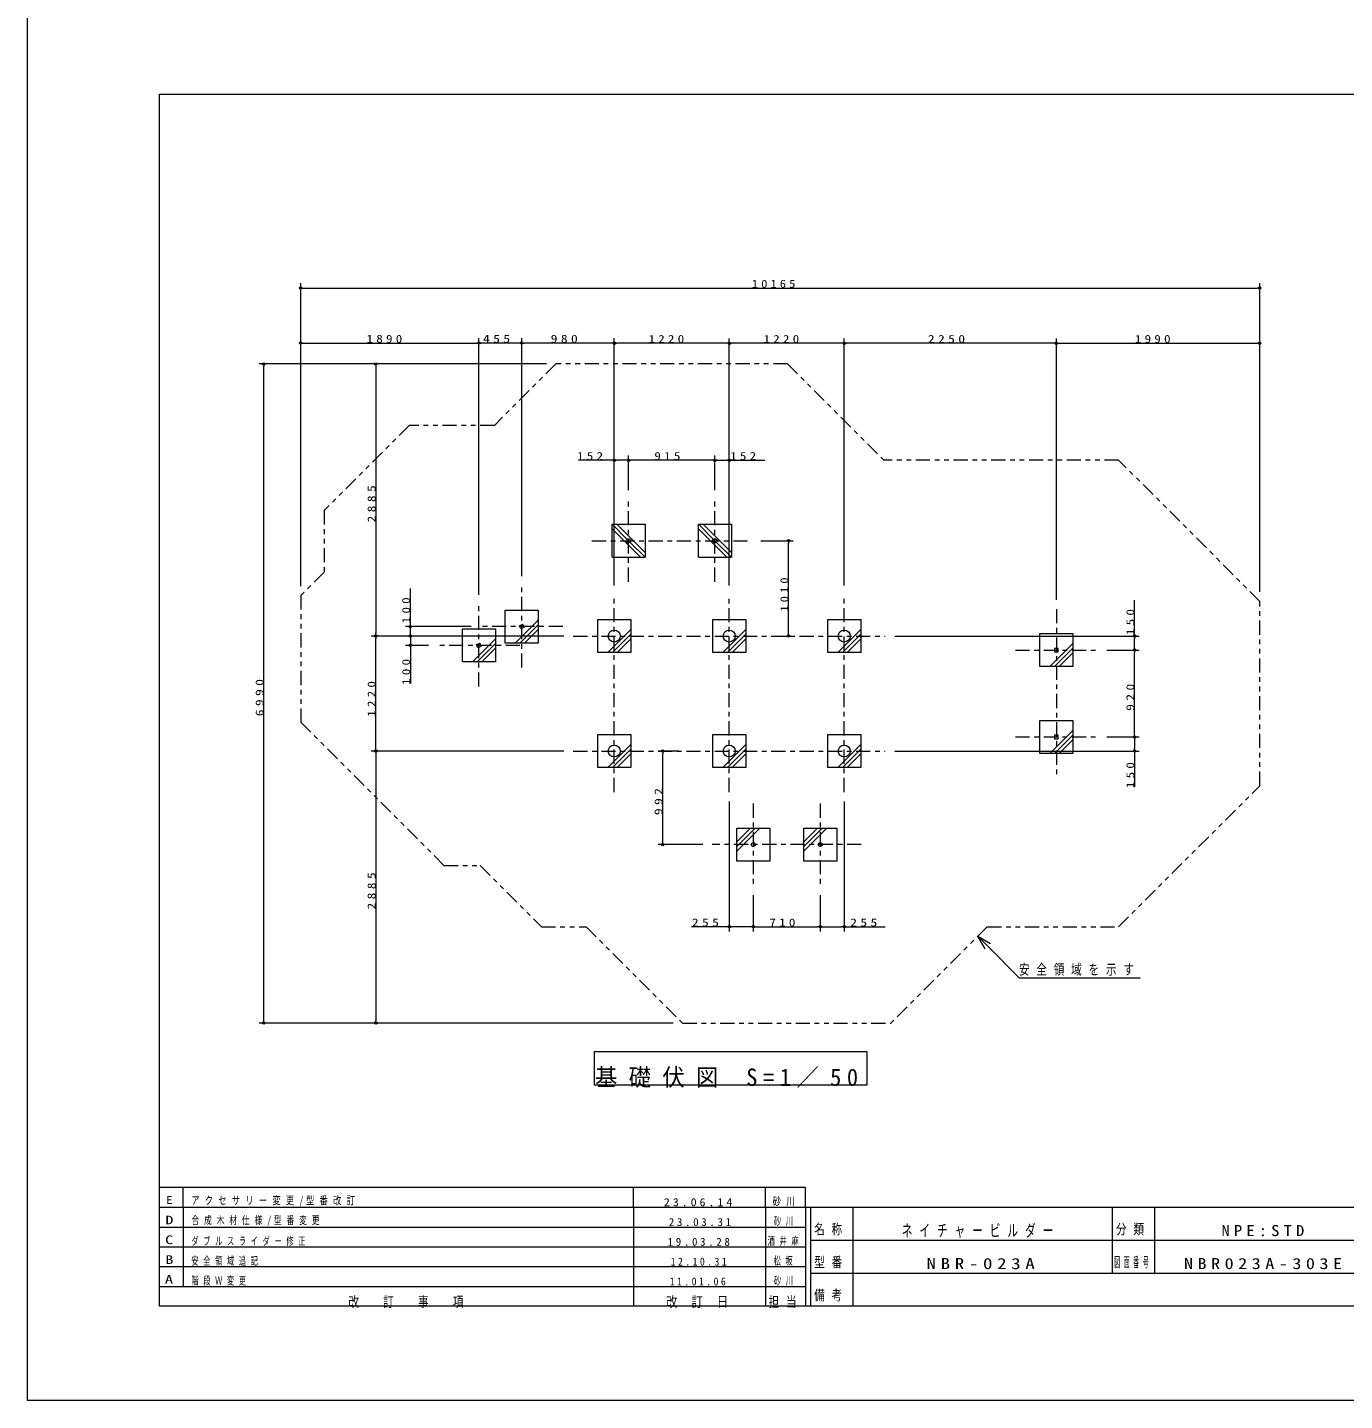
# Model space of a CAD drawing. Units: millimetres on the paper. Extents: x 0 to 420, y -594 to 297.
# Drawn here: x 0 to 279.3, y -594 to -302.8 of the extents above; entities that cross this region are included whole.
import ezdxf
from ezdxf.enums import TextEntityAlignment as Align

# ---------------------------------------------------------------- set-up
doc = ezdxf.new("R2010")
doc.units = ezdxf.units.MM
doc.linetypes.add('USER2', pattern=[6, 3, -1, 1, -1])
doc.linetypes.add('USER3', pattern=[8, 3, -1, 1, -1, 1, -1])
for name, color, linetype, lineweight in [('0_2', 7, 'Continuous', 13), ('2D_DIMENSION', 7, 'Continuous', 13), ('2D_OUTLINE', 7, 'USER3', 13), ('AM_5', 7, 'Continuous', 13), ('FMT', 7, 'Continuous', 13), ('FMT-TXT', 7, 'Continuous', 13), ('FOOTING', 7, 'Continuous', 13), ('FOOTING_C', 7, 'USER2', 13), ('FOOTING_H', 7, 'Continuous', 13), ('TEXT', 7, 'Continuous', 13)]:
    doc.layers.add(name, color=color, linetype=linetype, lineweight=lineweight)
doc.styles.add('ＭＳ ゴシック', font='')
doc.styles.get('ＭＳ ゴシック').set_extended_font_data('MS Gothic')

msp = doc.modelspace()

# ---------------------------------------------------------------- linework, layer by layer
at = {"layer": '0_2'}
for p, q in [((57.947, -358.084), (58.447, -358.084)), ((261.281, -358.084), (260.781, -358.084)), ((57.947, -369.758), (58.447, -369.758)), ((95.713, -369.758), (95.213, -369.758)), ((95.713, -369.744), (96.213, -369.744)), ((104.813, -369.744), (104.313, -369.744)), ((104.813, -369.744), (105.313, -369.744)), ((124.413, -369.744), (123.913, -369.744)), ((218.181, -369.781), (218.681, -369.781)), ((261.281, -369.781), (260.781, -369.781)), ((124.413, -369.794), (124.913, -369.794)), ((148.797, -369.794), (148.297, -369.794)), ((148.797, -369.794), (149.297, -369.794)), ((173.181, -369.794), (172.681, -369.794)), ((173.181, -369.794), (173.681, -369.794)), ((218.181, -369.794), (217.681, -369.794)), ((50.115, -374.179), (50.115, -374.679)), ((73.865, -374.179), (73.865, -374.679)), ((124.413, -394.612), (124.913, -394.612)), ((127.447, -394.612), (126.947, -394.612)), ((127.447, -394.612), (127.947, -394.612)), ((145.747, -394.612), (145.247, -394.612)), ((145.747, -394.612), (146.247, -394.612)), ((148.797, -394.612), (148.297, -394.612)), ((161.368, -411.679), (161.368, -412.179)), ((81.187, -429.879), (81.187, -429.379)), ((73.862, -431.879), (73.862, -432.379)), ((73.865, -431.879), (73.865, -431.379)), ((81.187, -431.879), (81.187, -431.379)), ((81.187, -431.879), (81.187, -432.379)), ((161.368, -431.879), (161.368, -431.379)), ((234.739, -431.879), (234.739, -432.379)), ((81.187, -433.879), (81.187, -434.379)), ((234.739, -434.871), (234.739, -434.371)), ((234.739, -434.871), (234.739, -435.371)), ((234.739, -453.271), (234.739, -452.771)), ((234.739, -453.271), (234.739, -453.771)), ((73.862, -456.263), (73.862, -455.763)), ((73.866, -456.263), (73.866, -456.763)), ((134.707, -456.263), (134.707, -456.763)), ((234.739, -456.263), (234.739, -455.763)), ((134.707, -476.103), (134.707, -475.603)), ((148.797, -493.53), (149.297, -493.53)), ((153.889, -493.53), (153.389, -493.53)), ((153.889, -493.53), (154.389, -493.53)), ((168.089, -493.53), (167.589, -493.53)), ((168.089, -493.53), (168.589, -493.53)), ((173.181, -493.53), (172.681, -493.53)), ((50.115, -513.963), (50.115, -513.463)), ((73.866, -513.963), (73.866, -513.463)), ((120.182, -520.035), (120.182, -527.035)), ((178.039, -520.035), (120.182, -520.035)), ((178.039, -527.035), (178.039, -520.035)), ((120.182, -527.035), (178.039, -527.035))]:
    msp.add_line(p, q, dxfattribs=at)
msp.add_lwpolyline([(0, -297), (420, -297), (420, -594), (0, -594)], close=True, dxfattribs=at)
for centre in [(57.947, -358.084), (261.281, -358.084), (57.947, -369.758), (95.713, -369.744), (95.713, -369.758), (104.813, -369.744), (104.813, -369.744), (124.413, -369.744), (124.413, -369.794), (148.797, -369.794), (148.797, -369.794), (173.181, -369.794), (173.181, -369.794), (218.181, -369.781), (218.181, -369.794), (261.281, -369.781), (50.115, -374.179), (73.865, -374.179), (124.413, -394.612), (127.447, -394.612), (127.447, -394.612), (145.747, -394.612), (145.747, -394.612), (148.797, -394.612), (161.368, -411.679), (81.187, -429.879), (73.862, -431.879), (73.865, -431.879), (81.187, -431.879), (81.187, -431.879), (81.187, -433.879), (161.368, -431.879), (234.739, -431.879), (234.739, -434.871), (234.739, -434.871), (234.739, -453.271), (234.739, -453.271), (73.862, -456.263), (73.866, -456.263), (134.707, -456.263), (234.739, -456.263), (134.707, -476.103), (148.797, -493.53), (153.889, -493.53), (153.889, -493.53), (168.089, -493.53), (168.089, -493.53), (173.181, -493.53), (50.115, -513.963), (73.866, -513.963)]:
    msp.add_circle(centre, 0.25, dxfattribs=at)
at = {"layer": '2D_DIMENSION'}
for p, q in [((57.947, -421.278), (57.947, -357.084)), ((58.447, -358.084), (260.781, -358.084)), ((261.281, -422.526), (261.281, -357.084)), ((57.947, -421.278), (57.947, -368.758)), ((58.447, -369.758), (95.213, -369.758)), ((95.713, -423.179), (95.713, -368.744)), ((95.713, -423.179), (95.713, -368.758)), ((104.313, -369.744), (96.213, -369.744)), ((104.813, -419.179), (104.813, -368.744)), ((104.813, -419.179), (104.813, -368.744)), ((123.913, -369.744), (105.313, -369.744)), ((124.413, -421.179), (124.413, -368.744)), ((124.413, -421.179), (124.413, -368.794)), ((148.797, -421.179), (148.797, -368.794)), ((148.797, -421.179), (148.797, -368.794)), ((173.181, -421.179), (173.181, -368.794)), ((173.181, -421.179), (173.181, -368.794)), ((218.181, -424.171), (218.181, -368.781)), ((218.181, -424.171), (218.181, -368.794)), ((218.681, -369.781), (260.781, -369.781)), ((261.281, -422.526), (261.281, -368.781)), ((148.297, -369.794), (124.913, -369.794)), ((172.681, -369.794), (149.297, -369.794)), ((217.681, -369.794), (173.681, -369.794)), ((110.035, -374.179), (49.115, -374.179)), ((50.115, -513.463), (50.115, -374.679)), ((110.035, -374.179), (72.865, -374.179)), ((73.865, -374.679), (73.865, -431.379)), ((124.413, -394.612), (116.837, -394.612)), ((124.413, -421.179), (124.413, -393.612)), ((126.947, -394.612), (124.913, -394.612)), ((127.447, -400.979), (127.447, -393.612)), ((127.447, -400.979), (127.447, -393.612)), ((145.247, -394.612), (127.947, -394.612)), ((145.747, -400.979), (145.747, -393.612)), ((145.747, -400.979), (145.747, -393.612)), ((146.247, -394.612), (148.297, -394.612)), ((148.797, -421.179), (148.797, -393.612)), ((148.797, -394.612), (156.373, -394.612)), ((155.525, -411.679), (162.368, -411.679)), ((161.368, -431.379), (161.368, -412.179)), ((81.187, -429.379), (81.187, -421.803)), ((234.739, -431.879), (234.739, -424.303)), ((94.113, -429.879), (80.187, -429.879)), ((81.187, -431.879), (81.187, -429.879)), ((81.187, -431.379), (81.187, -430.879)), ((113.713, -431.879), (72.862, -431.879)), ((113.713, -431.879), (72.865, -431.879)), ((73.862, -455.763), (73.862, -432.379)), ((113.713, -431.879), (80.187, -431.879)), ((113.713, -431.879), (80.187, -431.879)), ((81.187, -431.879), (81.187, -433.879)), ((81.187, -432.379), (81.187, -432.879)), ((159.497, -431.879), (162.368, -431.879)), ((183.881, -431.879), (235.739, -431.879)), ((234.739, -434.371), (234.739, -432.379)), ((85.013, -433.879), (80.187, -433.879)), ((81.187, -434.379), (81.187, -441.955)), ((228.881, -434.871), (235.739, -434.871)), ((228.881, -434.871), (235.739, -434.871)), ((234.739, -452.771), (234.739, -435.371)), ((228.881, -453.271), (235.739, -453.271)), ((228.881, -453.271), (235.739, -453.271)), ((234.739, -453.771), (234.739, -455.763)), ((113.713, -456.263), (72.862, -456.263)), ((113.713, -456.263), (72.866, -456.263)), ((73.866, -456.763), (73.866, -513.463)), ((138.097, -456.263), (133.707, -456.263)), ((134.707, -475.603), (134.707, -456.763)), ((183.881, -456.263), (235.739, -456.263)), ((234.739, -456.263), (234.739, -463.839)), ((148.797, -466.963), (148.797, -494.53)), ((173.181, -466.963), (173.181, -494.53)), ((143.189, -476.103), (133.707, -476.103)), ((153.889, -486.803), (153.889, -494.53)), ((153.889, -486.803), (153.889, -494.53)), ((168.089, -486.803), (168.089, -494.53)), ((168.089, -486.803), (168.089, -494.53)), ((148.797, -493.53), (140.782, -493.53)), ((153.389, -493.53), (149.297, -493.53)), ((154.389, -493.53), (167.589, -493.53)), ((168.589, -493.53), (172.681, -493.53)), ((173.181, -493.53), (181.883, -493.53)), ((201.523, -495.515), (203.634, -497.647)), ((201.523, -495.515), (204.205, -497.081)), ((203.063, -498.212), (201.523, -495.515)), ((203.634, -497.647), (210.269, -504.346)), ((210.269, -504.346), (235.906, -504.346)), ((136.902, -513.963), (49.115, -513.963)), ((136.902, -513.963), (72.866, -513.963))]:
    msp.add_line(p, q, dxfattribs=at)
at = {"layer": '2D_OUTLINE'}
for p, q in [((112.035, -374.179), (98.997, -387.217)), ((161.158, -374.179), (112.035, -374.179)), ((161.158, -374.179), (181.588, -394.609)), ((80.922, -387.217), (62.889, -405.249)), ((98.997, -387.217), (80.922, -387.217)), ((231.364, -394.609), (181.588, -394.609)), ((261.281, -424.526), (231.364, -394.609)), ((62.889, -405.249), (62.889, -418.336)), ((62.889, -418.336), (57.947, -423.278)), ((57.947, -423.278), (57.947, -450.159)), ((261.281, -463.616), (261.281, -424.526)), ((57.947, -450.159), (88.314, -480.526)), ((231.364, -493.533), (261.281, -463.616)), ((88.314, -480.526), (95.968, -480.526)), ((95.968, -480.526), (108.975, -493.533)), ((108.975, -493.533), (118.472, -493.533)), ((118.472, -493.533), (138.902, -513.963)), ((203.505, -493.533), (183.075, -513.963)), ((203.505, -493.533), (231.364, -493.533)), ((138.902, -513.963), (183.075, -513.963))]:
    msp.add_line(p, q, dxfattribs=at)
at = {"layer": 'AM_5'}
for p, q in [((165, -548.8), (28, -548.8)), ((33, -553), (33, -548.8)), ((128.5, -553), (128.5, -548.8)), ((156.5, -553), (156.5, -548.8)), ((165, -553), (165, -548.8))]:
    msp.add_line(p, q, dxfattribs=at)
at = {"layer": 'FMT'}
for p, q in [((28, -317), (403, -317)), ((28, -574), (28, -317)), ((28, -553), (403, -553)), ((33, -553), (33, -569.8)), ((128.5, -553), (128.5, -574)), ((156.5, -553), (156.5, -574)), ((165, -553), (165, -574)), ((166, -553), (166, -574)), ((175, -553), (175, -574)), ((230, -553), (230, -567)), ((239, -553), (239, -567)), ((28, -557.2), (165, -557.2)), ((28, -561.4), (165, -561.4)), ((166, -560), (306, -560)), ((28, -565.6), (165, -565.6)), ((166, -567), (306, -567)), ((28, -569.8), (165, -569.8)), ((403, -574), (28, -574))]:
    msp.add_line(p, q, dxfattribs=at)
at = {"layer": 'FOOTING'}
for p, q in [((123.947, -408.179), (130.947, -408.179)), ((123.947, -415.179), (123.947, -408.179)), ((130.947, -408.179), (130.947, -415.179)), ((142.247, -408.179), (149.247, -408.179)), ((142.247, -415.179), (142.247, -408.179)), ((149.247, -408.179), (149.247, -415.179)), ((123.947, -415.179), (130.947, -415.179)), ((142.247, -415.179), (149.247, -415.179)), ((101.313, -433.379), (101.313, -426.379)), ((101.313, -426.379), (108.313, -426.379)), ((108.313, -426.379), (108.313, -433.379)), ((92.213, -437.379), (92.213, -430.379)), ((92.213, -430.379), (99.213, -430.379)), ((99.213, -430.379), (99.213, -437.379)), ((104.311, -429.686), (105.005, -429.377)), ((104.62, -430.381), (104.311, -429.686)), ((105.314, -430.071), (104.62, -430.381)), ((105.314, -430.071), (105.005, -429.377)), ((120.913, -435.379), (120.913, -428.379)), ((120.913, -428.379), (127.913, -428.379)), ((127.913, -428.379), (127.913, -435.379)), ((145.297, -435.379), (145.297, -428.379)), ((145.297, -428.379), (152.297, -428.379)), ((152.297, -428.379), (152.297, -435.379)), ((169.681, -435.379), (169.681, -428.379)), ((169.681, -428.379), (176.681, -428.379)), ((176.681, -428.379), (176.681, -435.379)), ((95.211, -433.686), (95.905, -433.377)), ((95.52, -434.381), (95.211, -433.686)), ((96.214, -434.071), (95.905, -433.377)), ((108.313, -433.379), (101.313, -433.379)), ((214.681, -438.371), (214.681, -431.371)), ((214.681, -431.371), (221.681, -431.371)), ((221.681, -431.371), (221.681, -438.371)), ((96.214, -434.071), (95.52, -434.381)), ((127.913, -435.379), (120.913, -435.379)), ((152.297, -435.379), (145.297, -435.379)), ((176.681, -435.379), (169.681, -435.379)), ((217.801, -434.491), (217.801, -435.251)), ((218.561, -434.491), (217.801, -434.491)), ((217.801, -435.251), (218.561, -435.251)), ((218.561, -435.251), (218.561, -434.491)), ((99.213, -437.379), (92.213, -437.379)), ((221.681, -438.371), (214.681, -438.371)), ((214.681, -456.771), (214.681, -449.771)), ((214.681, -449.771), (221.681, -449.771)), ((221.681, -449.771), (221.681, -456.771)), ((120.913, -459.763), (120.913, -452.763)), ((120.913, -452.763), (127.913, -452.763)), ((127.913, -452.763), (127.913, -459.763)), ((145.297, -459.763), (145.297, -452.763)), ((145.297, -452.763), (152.297, -452.763)), ((152.297, -452.763), (152.297, -459.763)), ((169.681, -459.763), (169.681, -452.763)), ((169.681, -452.763), (176.681, -452.763)), ((176.681, -452.763), (176.681, -459.763)), ((217.801, -452.891), (217.801, -453.651)), ((218.561, -452.891), (217.801, -452.891)), ((217.801, -453.651), (218.561, -453.651)), ((218.561, -453.651), (218.561, -452.891)), ((221.681, -456.771), (214.681, -456.771)), ((127.913, -459.763), (120.913, -459.763)), ((152.297, -459.763), (145.297, -459.763)), ((176.681, -459.763), (169.681, -459.763)), ((150.389, -472.603), (157.389, -472.603)), ((150.389, -479.603), (150.389, -472.603)), ((157.389, -472.603), (157.389, -479.603)), ((164.589, -472.603), (171.589, -472.603)), ((164.589, -479.603), (164.589, -472.603)), ((171.589, -472.603), (171.589, -479.603)), ((157.389, -479.603), (150.389, -479.603)), ((171.589, -479.603), (164.589, -479.603))]:
    msp.add_line(p, q, dxfattribs=at)
for centre, radius in [((127.447, -411.679), 0.427), ((145.747, -411.679), 0.427), ((124.413, -431.879), 1.27), ((148.797, -431.879), 1.27), ((173.181, -431.879), 1.27), ((124.413, -456.263), 1.27), ((148.797, -456.263), 1.27), ((173.181, -456.263), 1.27), ((153.889, -476.103), 0.427), ((168.089, -476.103), 0.427)]:
    msp.add_circle(centre, radius, dxfattribs=at)
at = {"layer": 'FOOTING_C'}
for p, q in [((127.447, -420.379), (127.447, -402.979)), ((145.747, -420.379), (145.747, -402.979)), ((119.685, -411.679), (153.525, -411.679)), ((104.813, -438.579), (104.813, -421.179)), ((124.413, -464.963), (124.413, -423.179)), ((148.797, -464.963), (148.797, -423.179)), ((173.181, -464.963), (173.181, -423.179)), ((95.713, -442.579), (95.713, -425.179)), ((218.181, -426.171), (218.181, -461.971)), ((113.513, -429.879), (96.113, -429.879)), ((115.713, -431.879), (181.881, -431.879)), ((104.413, -433.879), (87.013, -433.879)), ((209.481, -434.871), (226.881, -434.871)), ((209.481, -453.271), (226.881, -453.271)), ((115.713, -456.263), (181.881, -456.263)), ((153.889, -467.403), (153.889, -484.803)), ((168.089, -467.403), (168.089, -484.803)), ((176.789, -476.103), (145.189, -476.103))]:
    msp.add_line(p, q, dxfattribs=at)
at = {"layer": 'FOOTING_H'}
for p, q in [((127.148, -411.38), (123.947, -408.179)), ((129.957, -415.179), (123.947, -409.169)), ((130.947, -414.189), (124.937, -408.179)), ((145.448, -411.38), (142.247, -408.179)), ((148.257, -415.179), (142.247, -409.169)), ((149.247, -414.189), (143.237, -408.179)), ((130.947, -415.179), (127.745, -411.977)), ((149.247, -415.179), (146.045, -411.977)), ((103.431, -433.379), (108.313, -428.497)), ((104.421, -433.379), (108.313, -429.487)), ((105.411, -433.379), (108.313, -430.477)), ((123.031, -435.379), (127.913, -430.497)), ((147.415, -435.379), (152.297, -430.497)), ((171.799, -435.379), (176.681, -430.497)), ((94.331, -437.379), (99.213, -432.497)), ((95.321, -437.379), (99.213, -433.487)), ((124.021, -435.379), (127.913, -431.487)), ((125.011, -435.379), (127.913, -432.477)), ((148.405, -435.379), (152.297, -431.487)), ((149.395, -435.379), (152.297, -432.477)), ((172.789, -435.379), (176.681, -431.487)), ((173.779, -435.379), (176.681, -432.477)), ((216.799, -438.371), (221.681, -433.489)), ((96.311, -437.379), (99.213, -434.477)), ((217.789, -438.371), (221.681, -434.479)), ((218.779, -438.371), (221.681, -435.469)), ((216.799, -456.771), (221.681, -451.889)), ((217.789, -456.771), (221.681, -452.879)), ((218.779, -456.771), (221.681, -453.869)), ((123.031, -459.763), (127.913, -454.881)), ((124.021, -459.763), (127.913, -455.871)), ((125.011, -459.763), (127.913, -456.861)), ((147.415, -459.763), (152.297, -454.881)), ((148.405, -459.763), (152.297, -455.871)), ((149.395, -459.763), (152.297, -456.861)), ((171.799, -459.763), (176.681, -454.881)), ((172.789, -459.763), (176.681, -455.871)), ((173.779, -459.763), (176.681, -456.861)), ((153.291, -472.603), (150.389, -475.505)), ((154.281, -472.603), (150.389, -476.495)), ((155.271, -472.603), (150.389, -477.485)), ((167.491, -472.603), (164.589, -475.505)), ((168.481, -472.603), (164.589, -476.495)), ((169.471, -472.603), (164.589, -477.485))]:
    msp.add_line(p, q, dxfattribs=at)

# ---------------------------------------------------------------- texts
at = {"layer": '2D_DIMENSION', "attachment_point": 7, "style": 'ＭＳ ゴシック'}
for s, insert, char_height in [('\\T1.5;\\W1.15;10165', (153.59, -358.051), 1.686), ('\\T1.5;\\W1.2;1890', (71.901, -369.724), 1.686), ('\\T1.5;\\W1.25;455', (96.594, -369.711), 1.686), ('\\T1.5;\\W1.25;980', (110.944, -369.711), 1.686), ('\\T1.5;\\W1.2;1220', (131.676, -369.761), 1.686), ('\\T1.5;\\W1.2;1220', (156.06, -369.761), 1.686), ('\\T1.5;\\W1.25;2250', (190.916, -369.761), 1.686), ('\\T1.5;\\W1.2;1990', (234.802, -369.747), 1.686), ('\\T1.5;\\W1.2;152', (116.541, -394.578), 1.686), ('\\T1.5;\\W1.2;915', (132.928, -394.578), 1.686), ('\\T1.5;\\W1.2;152', (149.001, -394.578), 1.686), ('\\T1.5;\\W1.25;255', (140.871, -493.497), 1.686), ('\\T1.5;\\W1.2;710', (157.32, -493.497), 1.686), ('\\T1.5;\\W1.25;255', (174.456, -493.497), 1.686), ('\\T1.64;\\W0.75;安全領域を示す', (210.228, -503.931), 2.199)]:
    msp.add_mtext(s, dxfattribs=dict(at, insert=insert, char_height=char_height))
at = {"layer": '2D_DIMENSION', "char_height": 1.686, "attachment_point": 7, "rotation": 90, "style": 'ＭＳ ゴシック'}
for s, insert in [('\\T1.5;\\W1.25;2885', (73.831, -407.793)), ('\\T1.5;\\W1.15;1010', (161.335, -426.707)), ('\\T1.5;\\W1.2;100', (81.154, -429.174)), ('\\T1.5;\\W1.2;150', (234.706, -431.674)), ('\\T1.5;\\W1.2;100', (81.154, -442.25)), ('\\T1.5;\\W1.25;6990', (50.081, -448.89)), ('\\T1.5;\\W1.2;1220', (73.829, -448.999)), ('\\T1.5;\\W1.25;920', (234.706, -447.74)), ('\\T1.5;\\W1.2;150', (234.706, -464.134)), ('\\T1.5;\\W1.25;992', (134.674, -469.852)), ('\\T1.5;\\W1.25;2885', (73.832, -489.877))]:
    msp.add_mtext(s, dxfattribs=dict(at, insert=insert))
at = {"layer": 'FMT-TXT', "style": 'ＭＳ ゴシック'}
for s, width, p in [('D', 1.35, (29.25, -557.183)), ('C', 1.35, (29.19, -561.383)), ('B', 1.35, (29.25, -565.583)), ('A', 1.4, (29.131, -569.783))]:
    msp.add_text(s, height=1.833, dxfattribs=dict(at, width=width)).set_placement(p, align=Align.BOTTOM_LEFT)
at = {"layer": 'FMT-TXT', "attachment_point": 7, "style": 'ＭＳ ゴシック'}
for s, insert, char_height in [('\\T1.62;\\W0.7;合成木材仕様/型番変更', (34.755, -557.017), 1.686), ('\\T1.5;23.03.31', (135.994, -557.017), 1.686), ('\\T1.64;\\W0.65;砂川', (158.266, -557.017), 1.686), ('\\T1.64;\\W0.75;名称', (166.8, -559), 2.199), ('\\T1.64;\\W0.65;ネイチャービルダー', (185.385, -559.533), 2.566), ('\\T1.64;\\W0.75;分類', (230.8, -559), 2.199), ('\\T1.5;\\W1.1;NPE:STD', (253.174, -559.167), 2.346), ('\\T1.64;\\W0.65;ダブルスライダー修正', (34.755, -561.217), 1.686), ('\\T1.5;19.03.28', (135.748, -561.217), 1.686), ('\\T1.64;\\W0.65;酒井麻', (156.955, -561.217), 1.686), ('\\T1.64;\\W0.65;安全領域追記', (34.755, -565.417), 1.686), ('\\T1.5;\\W0.9;12.10.31', (136.389, -565.417), 1.686), ('\\T1.64;\\W0.65;松坂', (158.197, -565.417), 1.686), ('\\T1.64;\\W0.75;型番', (166.8, -566), 2.199), ('\\T1.5;\\W1.25;NBR-023A', (190.637, -566.167), 2.346), ('\\T1.64;\\W0.4;図面番号', (230.43, -566), 2.199), ('\\T1.5;\\W1.2;NBR023A-303E', (245.22, -566.167), 2.346), ('\\T1.64;\\W0.65;階段Ｗ変更', (34.755, -569.617), 1.686), ('\\T1.64;\\W0.65;砂川', (158.266, -569.617), 1.686), ('\\T1.5;\\W0.9;11.01.06', (136.191, -569.617), 1.686), ('\\T1.64;\\W0.75;備考', (166.8, -573), 2.199), ('\\T1.64;\\W0.75;改\u3000訂\u3000事\u3000項', (68.05, -574.4), 2.199), ('\\T1.5;\\W0.8;改\\~訂\\~日', (135.4, -574.4), 2.199), ('\\T1.64;\\W0.75;担当', (157.15, -574.4), 2.199)]:
    msp.add_mtext(s, dxfattribs=dict(at, insert=insert, char_height=char_height))
at = {"layer": 'TEXT', "style": 'ＭＳ ゴシック', "width": 1.2}
msp.add_text('E', height=1.686, dxfattribs=at).set_placement((29.405, -552.817), align=Align.BOTTOM_LEFT)
at = {"layer": 'TEXT', "attachment_point": 7, "style": 'ＭＳ ゴシック'}
for s, insert, char_height in [('\\T1.5;\\W0.95;基礎伏図\\~S=1／50', (120.349, -527.702), 3.666), ('\\T1.62;\\W0.75;アクセサリー変更/型番改訂', (34.717, -552.817), 1.686), ('\\T1.5;\\W1.1;23.06.14', (134.943, -552.817), 1.686), ('\\T1.64;\\W0.75;砂川', (157.99, -552.817), 1.686)]:
    msp.add_mtext(s, dxfattribs=dict(at, insert=insert, char_height=char_height))

doc.saveas('drawing.dxf')
